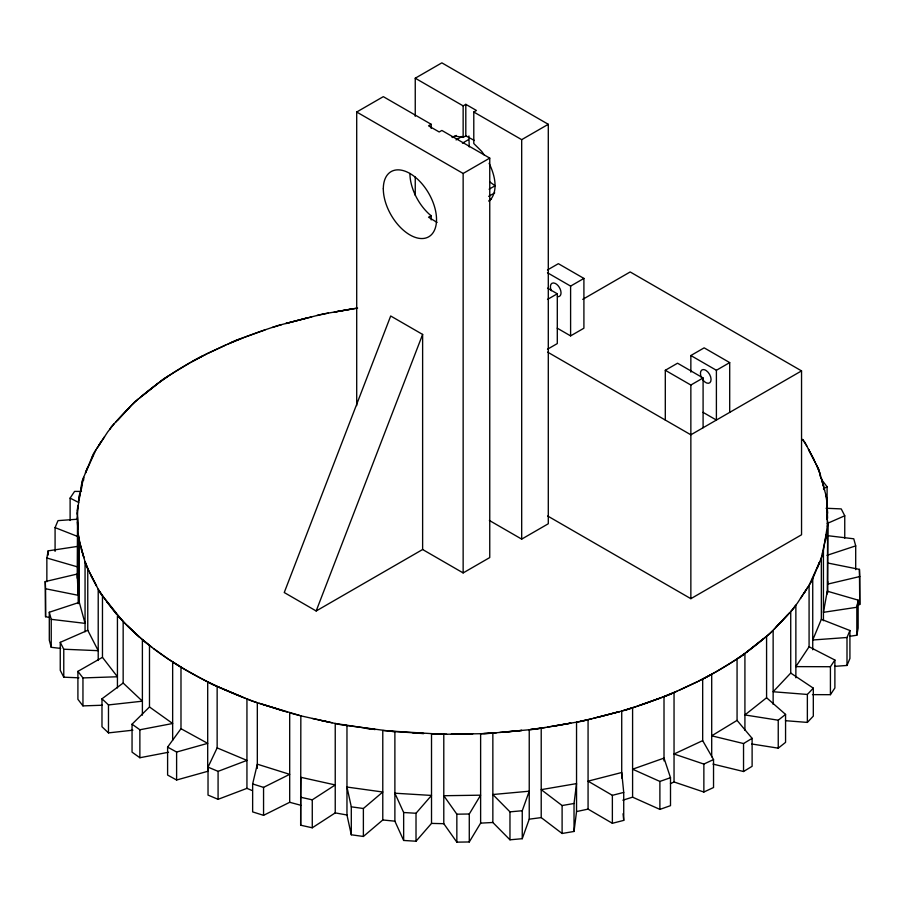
<?xml version="1.0" encoding="UTF-8"?>
<svg xmlns="http://www.w3.org/2000/svg" width="905" height="905" viewBox="0 0 905 905"><rect width="100%" height="100%" fill="white"/><g stroke="black" fill="none" stroke-linecap="round" stroke-linejoin="round"><path stroke-width="1.36" d="M415.248 116.326L415.248 78.215L441.855 62.852L548.294 124.302L548.294 523.757L521.687 539.12L489.356 520.454M300.664 797.248L300.845 777.305L335.235 784.94L312.27 799.828L300.664 797.248L300.664 825.213L312.27 827.792L335.235 812.894L346.966 814.998L351.298 834.783L363.38 836.469L382.781 819.975L394.885 821.174L403.653 840.462L416.017 841.22L431.515 823.403L431.515 733.989L446.651 734.226M300.664 825.213L300.845 715.855L289.69 712.88L289.69 802.294L263.559 815.337L252.642 811.898L252.642 783.945L257.325 764.182L289.69 774.341L263.559 787.373L252.642 783.945M77.321 522.038L77.977 529.312L77.423 516.913M827.577 518.305L827.023 505.918L827.679 513.18M77.298 514.232L77.717 505.499L77.717 508.293M827.702 520.986L827.283 593.974M77.23 578.227L77.581 508.429M827.419 526.801L826.661 497.818L819.941 473.304L816.039 464.05M469.243 146.938L468.914 135.954M574.03 803.493L576.542 783.606L541.213 789.646L562.107 805.529L574.03 803.493L574.03 831.457L562.107 833.482L541.213 817.6L529.233 819.172L522.253 838.697L509.968 839.806L492.852 822.487L492.852 733.073L480.623 733.717L480.623 823.131L469.276 841.967L456.844 842.148L443.789 823.686L443.789 734.272L436.595 734.068M574.03 831.457L576.542 811.57L576.542 722.156L588.069 719.701L588.069 809.115L612.368 823.29L623.726 820.383L623.726 792.418L621.724 772.508L588.069 781.151L612.368 795.325L623.726 792.418M79.323 494.854L78.531 500.997L83.656 477.354L83.656 480.148M825.677 540.364L826.469 534.222L821.344 557.865L821.344 619.314L812.735 639.993L847.001 637.493L849.919 630.514L821.344 619.314M77.298 511.167L82.219 480.815L91.858 457.5L93.713 453.224L107.752 431.877L114.268 423.619M827.702 524.052L822.781 554.403L813.143 577.718L811.287 581.994L797.248 603.341L790.732 611.61L790.732 673.06L773.142 691.748L807.362 694.452L813.312 688.151L790.732 673.06M46.856 581.768L46.856 558L48.169 550.862L77.4 546.428M856.831 607.266L858.144 600.128L827.283 591.18L823.426 612.323L856.831 607.266L856.831 635.231L849.874 636.283M856.831 635.231L858.144 628.093L858.144 600.128M81.654 484.062L82.536 481.37M822.464 553.849L823.346 551.156M87.208 468.032L85.466 472.987L95.919 449.909M817.792 567.197L819.534 562.231L809.081 585.309L809.081 646.77L795.868 666.623L830.417 666.725L834.885 660.028L809.081 646.77M522.253 838.697L522.253 810.733L529.233 791.208L492.852 794.522L509.968 811.853L509.968 839.806M316.173 610.977L422.624 334.431L390.689 315.992L284.249 592.537L316.173 610.977L422.624 549.516L463.145 572.922L489.752 557.559L489.752 158.103L441.855 130.444L439.197 131.983L428.551 125.84L431.21 124.302L431.21 128.419M55.081 551.383L55.081 527.615L57.999 520.635L77.197 519.232M834.659 666.351L847.001 665.458L849.919 658.478L849.919 630.514M251.918 790.45L246.941 788.357L218.082 799.319L208.026 795.088L208.026 767.123L217.143 747.892L217.143 686.442L207.698 681.906L207.698 771.32L176.611 780.008L167.606 775.053L167.606 747.1L180.989 728.706L180.989 667.257L172.651 662.053L172.651 740.279M97.107 448.122L104.539 436.776M807.894 587.096L800.461 598.443M98.611 445.814L100.851 441.991M92.265 456.674L93.317 454.887M804.149 593.239L806.389 589.404M811.683 580.331L812.735 578.544L812.735 649.779M109.765 429.389L111.338 426.741L130.908 405.926M795.235 605.83L793.662 608.488L774.092 629.292M469.276 841.967L469.276 814.002L480.623 795.178L443.789 795.721L456.844 814.183L456.844 842.148M173.138 372.996L163.692 378.856L134.8 401.809L115.591 422.216M70.115 520.477L70.115 498.101L74.583 491.404L81.495 491.426M812.452 694.633L830.417 694.689L834.885 687.981L834.885 660.028M789.409 613.013L770.2 633.409L741.308 656.363L731.862 662.234M117.367 420.327L128.917 408.053M787.633 614.891L776.083 627.165M416.017 841.22L416.017 813.267L431.515 795.438L394.885 793.21L403.653 812.509L403.653 840.462M785.461 720.685L807.362 722.416L813.312 716.104L813.312 688.151M168.556 752.247L139.868 757.734L132.051 752.146L132.051 724.192L149.483 706.975L149.483 645.514L142.39 639.722L142.39 715.154M488.972 201.419C499.175 191.464 494.673 174.631 489.096 163.307M131.859 404.931L138.42 398.935M139.675 397.929C160.196 380.281 183.183 365.439 207.449 353.538L235.741 340.427L260.878 331.253L277.654 325.608L311.682 316.863M765.325 637.29C745.109 654.847 722.292 669.281 698.366 681.25L669.259 694.791L644.122 703.966L627.346 709.611L582.447 721.149L535.319 729.192L486.777 733.627L443.789 734.272M141.836 396.22L158.545 382.951M763.164 638.998L746.455 652.267M351.298 806.83L363.38 808.504L382.781 792.011L346.966 787.045L351.298 806.83L351.298 834.783M766.58 697.744L744.917 714.95L778.243 720.21L785.563 714.407L766.58 697.744L766.58 636.294L773.142 630.287L773.142 704.328M751.863 744L778.243 748.164L785.563 742.36L785.563 714.407M132.899 730.188L108.476 732.892L101.982 726.76L101.982 698.796L123.159 683.037L123.159 621.588L99.957 592.628L86.02 565.421L78.339 537.4L77.23 512.581M160.083 381.729L167.934 376.276M737.066 720.391L711.703 735.822L743.537 743.548L752.112 738.344L737.066 720.391L737.066 658.942L744.917 653.489L744.917 730.324M713.027 764.103L743.537 771.513L752.112 766.309L752.112 738.344M173.76 372.555L190.095 362.735M714.09 672.913L698.366 681.25M714.905 672.483L731.24 662.664M356.706 405.598L356.706 112.016L383.313 96.654L431.21 124.302M415.248 78.215L463.145 105.874L465.804 104.335L476.449 110.478L473.79 112.016L473.79 143.544L481.777 151.463L484.13 154.925M452.681 137.537L456.312 135.445M456.063 139.924L462.116 136.429M451.855 137.119L455.158 136.101L463.145 137.402L465.804 135.863L474.322 140.456M462.421 143.16L468.462 139.664M356.706 112.016L463.145 173.466L489.752 158.103M473.79 112.016L521.687 139.664L548.294 124.302M409.92 173.466A37.637 21.731 60 0 0 429.649 214.53L431.21 215.673L428.551 217.211L437.07 222.449M489.085 189.213L495.08 185.763L489.752 181.882M488.655 196.374L494.707 192.878M489.028 200.491L491.449 199.1M547.48 269.962L558.362 263.683L583.906 278.423L583.906 328.21L570.602 335.891L557.22 328.164M547.502 299.442L557.299 293.786L557.299 343.572L547.502 349.217M547.491 272.767L570.602 286.104L583.906 278.423M582.752 299.351L630.174 271.953L801.547 370.892L801.547 534.776L690.854 598.68L547.661 516.008M665.299 420.056L665.299 370.281L677.551 363.21L703.095 377.962L703.095 427.737M690.854 372.125L690.854 355.529L704.158 347.848L729.702 362.6L729.702 412.375M665.299 370.281L690.854 385.032L703.095 377.962M690.854 355.529L716.398 370.281L729.702 362.6M801.547 370.892L690.854 434.807L547.661 352.135M102.265 705.233L82.955 705.889L77.909 699.316L77.909 671.363L102.469 657.335L102.469 595.875L98.215 589.223L98.215 660.469M823.403 488.87L827.091 486.766L822.045 480.204M193.297 360.857L202.324 356.038M191.102 362.192L206.634 353.968M207.449 353.538L225.775 344.975M679.225 690.244L697.551 681.691M702.676 740.629L674.044 754.012L703.864 764.069L713.536 759.555L702.676 740.629L702.676 679.18L711.703 674.361L711.703 756.795M670.458 783.651L674.044 781.977L703.864 792.033L713.536 787.52L713.536 759.555M78.927 677.822L63.769 677.189L60.25 670.3L60.25 642.346L87.762 630.287L87.762 568.826L85.409 562.548L88.962 571.168M827.238 523.463L844.75 515.782L841.231 508.904L826.073 508.259M230.956 342.667L240.99 338.572M228.105 343.99L243.988 337.508M661.012 697.71L676.895 691.228M208.026 767.123L218.082 771.354L246.941 760.392L217.143 747.892M245.006 337.09L265.041 329.929M639.959 705.289L659.994 698.128L636.871 706.239M670.503 777.689L659.892 781.434L632.595 769.205L664.01 758.107L670.503 777.689L670.503 805.654L659.892 809.398L632.595 797.169L622.844 800.178M60.703 648.421L51.234 647.301L49.3 640.197L49.3 612.244L79.301 602.357L79.301 540.907L78.181 533.848L78.181 603.692M827 555.342L855.7 545.885L853.766 538.792L828.064 535.726M636.045 706.534L623.477 710.538L632.595 707.755L632.595 797.169M272.405 327.463L281.523 324.68M167.606 747.1L176.611 752.044L207.698 743.356L180.989 728.706M619.461 711.635L593.318 718.355M307.27 317.847L285.822 323.504L322.553 314.069L357.622 308.085M597.73 717.371L619.178 711.715M588.069 809.115L576.542 811.57M45.25 581.576L77.23 574.042L78.181 595.298L45.567 588.748L45.25 581.576L45.567 616.712L49.639 617.527M828.177 563.102L859.433 569.381L859.75 576.553L827.77 584.087L827.656 581.429M857.08 605.14L859.75 604.517L859.75 576.553M580.241 721.398L591.949 718.706M316.931 315.517L328.458 313.062M132.051 724.192L139.868 729.769L172.651 723.502L149.483 706.975M351.774 308.91L334.183 312.089L356.457 308.243M553.227 726.308L570.817 723.129L547.378 727.134M545.263 727.496L530.33 729.543L541.213 728.186L541.213 817.6M101.982 698.796L108.476 704.927L142.39 701.183L123.159 683.037M507.128 731.953L521.925 730.414L499.775 732.439M509.968 811.853L522.253 810.733M492.852 822.487L480.623 823.131M483.7 733.514L496.641 732.722M441.335 734.238L382.781 730.561L382.781 819.975M77.909 671.363L82.955 677.924L117.435 676.759L102.469 657.335M460.159 734.215L472.761 733.842L451.29 734.159M456.844 814.183L469.276 814.002M443.789 823.686L431.515 823.403M60.25 642.346L63.769 649.224L98.215 650.684L87.762 630.287M413.076 733.061L423.732 733.514L389.727 731.206M394.399 731.715L340.981 724.758L300.845 715.855M403.653 812.509L416.017 813.267M366.615 728.514L375.213 729.509L335.235 723.48L335.235 812.894M49.3 612.244L51.234 619.337L85.059 623.364L79.301 602.357M332.135 722.79L312.497 718.502M321.513 720.629L328.153 721.918M343.855 724.984L346.966 725.584L346.966 814.998M299.691 715.482L259.068 703.275M300.845 805.269L289.69 802.294M287.258 712.122L251.918 701.036L212.166 684.35L202.007 678.897M284 711.104L262.744 704.429M46.856 558L77.717 566.949M245.198 698.219C218.591 688.004 192.81 675.379 169.065 659.564L168.307 659.089C149.981 646.928 133.001 632.663 118.329 616.316L125.263 623.579M242.235 696.974L219.259 687.325M55.081 527.615L77.163 536.269M70.115 498.101L78.712 502.524M183.5 668.637L169.065 659.564M184.258 669.112L201.261 678.535M547.57 288.175L557.299 293.786M703.015 412.329L716.398 420.056L716.398 370.281M153.488 648.5L168.307 659.089M140.558 637.991L151.791 647.166M127.424 625.841L139.834 637.403L125.772 624.054M116.428 614.009L104.799 598.906M106.496 601.463L116.293 613.839M99.539 591.361L104.188 598.115M806.785 445.995L802.531 439.344L805.043 442.59L818.98 469.797L819.591 472.682L817.238 466.392M813.98 459.457L808.482 449.299L815.416 462.84M91.02 575.761L96.518 585.92L89.584 572.39M823.754 486.076L821.095 477.523L824.602 490.318M81.246 549.143L83.905 557.695L80.398 544.901M78.543 535.624L79.9 543.091M825.699 494.311L826.819 501.37L826.819 511.155M623.059 813.742L623.726 820.383M859.75 604.517L859.433 569.381M855.7 545.885L855.7 569.652M847.001 637.493L847.001 665.458M844.75 515.782L844.75 538.158M830.417 666.725L830.417 694.689M827.77 522.638L827.77 592.481M827.091 486.766L827.091 509.142M826.819 515.341L826.819 519.538M823.426 550.874L823.426 620.717M819.941 473.304L819.941 476.098M807.362 694.452L807.362 722.416M795.868 605.162L795.868 677.8M778.243 720.21L778.243 748.164M743.537 743.548L743.537 771.513M703.864 764.069L703.864 792.033M690.854 385.032L690.854 598.68M674.044 781.977L674.044 692.563L664.01 696.646L664.01 760.901M659.892 781.434L659.892 809.398M621.724 711.058L621.724 778.108M612.368 795.325L612.368 823.29M570.602 286.104L570.602 335.891M562.107 805.529L562.107 833.482M529.233 729.747L529.233 819.172M521.687 139.664L521.687 539.12M465.804 104.335L465.804 135.863M463.145 105.874L463.145 137.402M463.145 173.466L463.145 572.922M431.21 215.673L431.21 219.915M422.624 334.431L422.624 549.516M415.248 177.018L415.248 195.367M394.885 731.76L394.885 821.174M363.38 808.504L363.38 836.469M312.27 799.828L312.27 827.792M263.559 787.373L263.559 815.337M257.325 768.379L257.325 702.733L246.941 698.943L246.941 788.357M218.082 771.354L218.082 799.319M176.611 752.044L176.611 780.008M139.868 729.769L139.868 757.734M117.435 615.309L117.435 687.947M108.476 704.927L108.476 732.892M85.059 561.915L85.059 631.758M82.955 677.924L82.955 705.889M81.574 484.345L81.574 488.542M63.769 649.224L63.769 677.189M51.234 619.337L51.234 647.301M48.169 550.862L48.169 555.059M45.567 588.748L45.567 616.712M557.469 296.614A7.523 4.344 60 0 0 561.01 292.383A7.523 4.344 60 0 0 556.677 284.317L555.285 283.435A7.523 4.344 60 0 0 551.315 290.731M702.744 379.761A7.523 4.344 60 0 0 710.776 381.367A7.523 4.344 60 0 0 706.16 370.541L704.78 369.817A7.523 4.344 60 0 0 701.714 378.086M383.313 188.828A37.637 21.731 60 0 0 423.223 238.49A37.637 21.731 60 0 0 423.223 185.265A37.637 21.731 60 0 0 383.313 188.828"/></g></svg>
